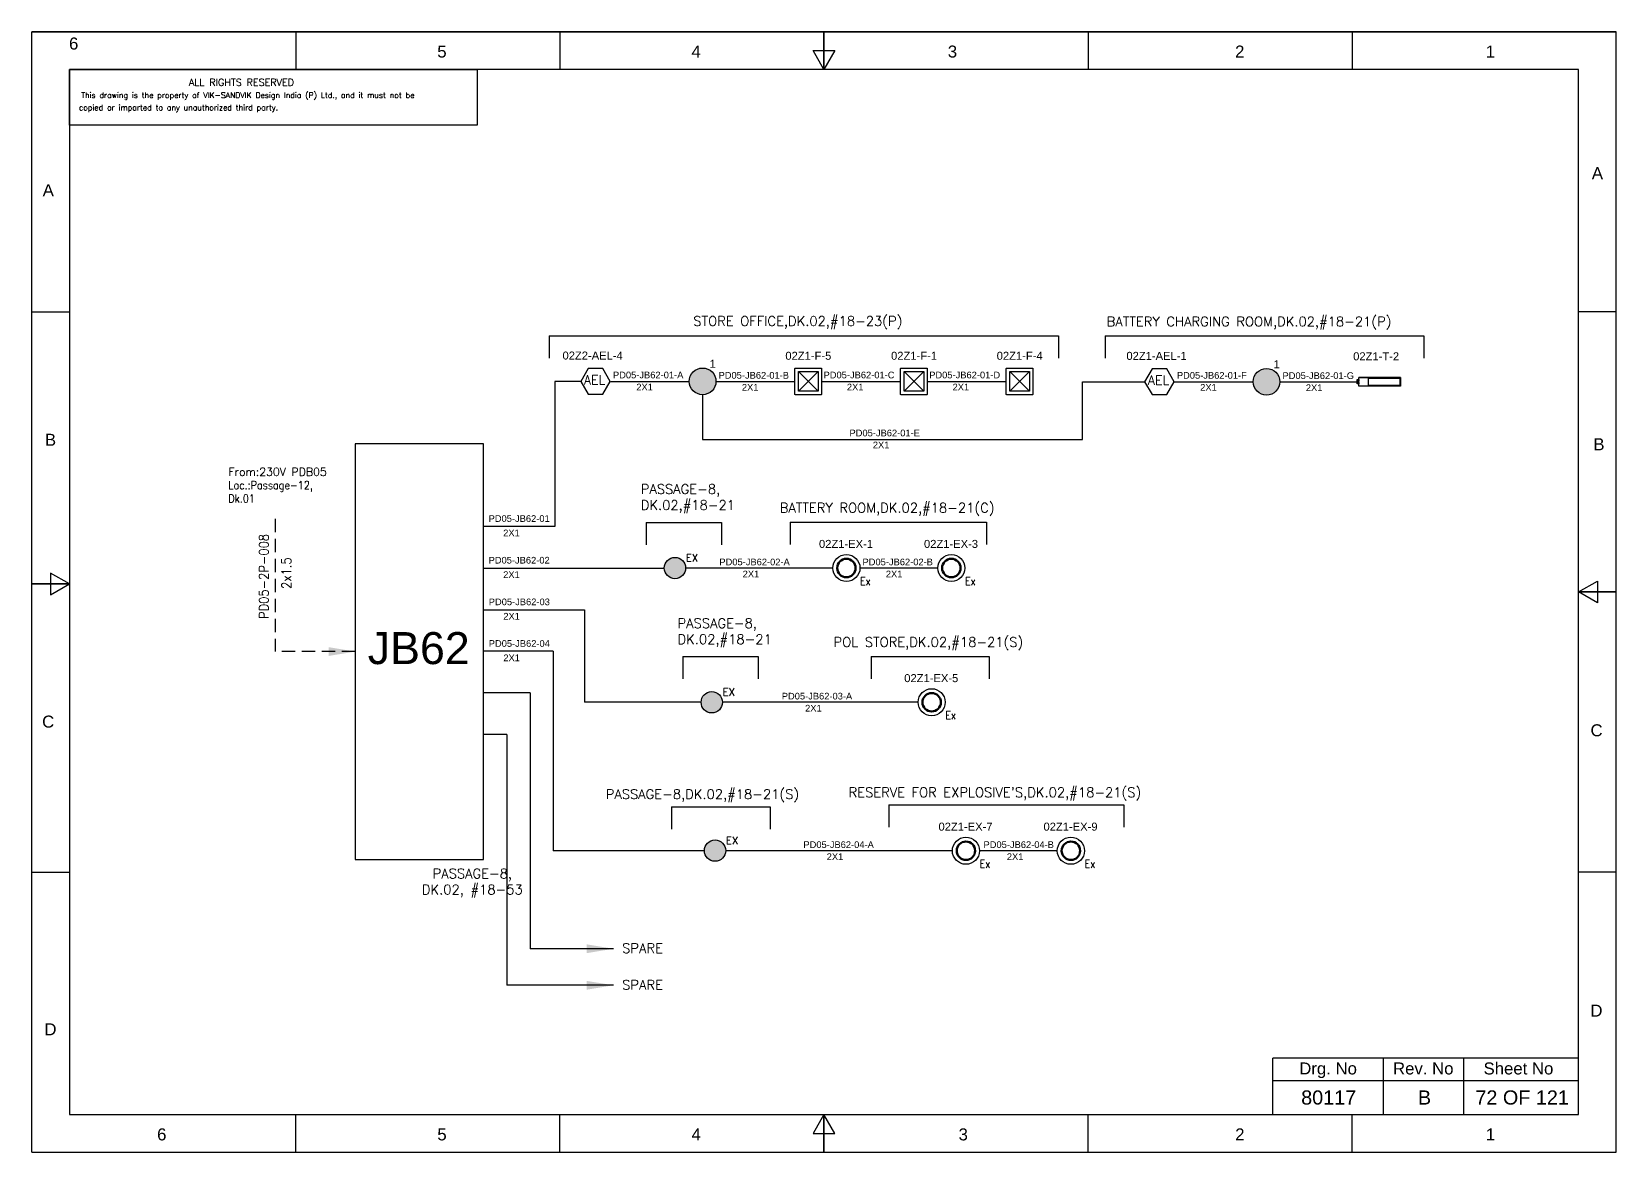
# Model space of a CAD drawing. Header units: inches. Extents: x -3311 to 1429, y -713 to 2436.
# Drawn here: x -1000.7 to -703.7, y 659.9 to 870 of the extents above; entities that cross this region are included whole.
import ezdxf
from ezdxf.enums import TextEntityAlignment as Align

# ---------------------------------------------------------------- set-up
doc = ezdxf.new("R2010")
doc.units = ezdxf.units.IN
doc.linetypes.add('HIDDEN', pattern=[0.375, 0.25, -0.125])
doc.linetypes.add('SOLID', pattern=[0])
for name, color, linetype, lineweight in [('ELEC_TXT-025', 1, 'Continuous', 25), ('HEL-025', 1, 'Continuous', 25), ('HEL-035', 2, 'Continuous', 35)]:
    doc.layers.add(name, color=color, linetype=linetype, lineweight=lineweight)
doc.layers.add('Fmount', color=7, linetype='Continuous')
doc.layers.add('LINE', color=3, linetype='SOLID')
doc.styles.add('_NORMAL', font='arial.ttf')
doc.styles.add('ROMANS', font='simplex.shx', dxfattribs={"width": 0.88})
doc.styles.get("Standard").update_dxf_attribs({"font": 'arial.ttf'})
doc.dimstyles.get("Standard").update_dxf_attribs({"dimtxt": 0.18, "dimasz": 0.18, "dimexe": 0.18, "dimexo": 0.0625, "dimgap": 0.09, "dimtad": 0, "dimtih": 1, "dimtoh": 1, "dimdec": 4, "dimzin": 0, "dimdsep": 46, "dimtxsty": 'Standard', "dimcen": 0.09, "dimadec": 0, "dimazin": 0, "dimtfac": 1, "dimtdec": 4, "dimtofl": 0, "dimtmove": 0, "dimatfit": 3, "dimfxl": 1, "dimtolj": 1, "dimtzin": 0, "dimarcsym": 0})

# ---------------------------------------------------------------- blocks, each defined once
blk = doc.blocks.new('fr')
at = {"color": 7, "linetype": 'Continuous'}
for p, q in [((33763.99, 4500.4), (33466.99, 4500.4)), ((33466.99, 4500.4), (33763.99, 4500.4)), ((33466.99, 4290.33), (33466.99, 4500.4)), ((33516.49, 4500.4), (33516.49, 4493.33)), ((33565.99, 4500.4), (33565.99, 4493.33)), ((33615.49, 4500.4), (33615.49, 4493.33)), ((33615.49, 4493.33), (33615.49, 4500.4)), ((33615.49, 4500.4), (33615.49, 4493.33)), ((33664.99, 4500.4), (33664.99, 4493.33)), ((33714.49, 4500.4), (33714.49, 4493.33)), ((33763.99, 4290.33), (33763.99, 4500.4)), ((33763.99, 4290.33), (33763.99, 4500.4)), ((33615.49, 4493.33), (33613.45, 4496.87)), ((33613.45, 4496.87), (33617.53, 4496.87)), ((33617.53, 4496.87), (33615.49, 4493.33)), ((33756.92, 4493.33), (33474.06, 4493.33)), ((33474.06, 4493.33), (33474.06, 4297.41)), ((33756.92, 4297.41), (33756.92, 4493.33)), ((33466.99, 4447.89), (33474.06, 4447.89)), ((33763.99, 4447.89), (33756.92, 4447.89)), ((33474.06, 4396.87), (33470.53, 4398.91)), ((33470.53, 4398.91), (33470.53, 4394.83)), ((33466.99, 4396.87), (33474.06, 4396.87)), ((33474.06, 4396.87), (33466.99, 4396.87)), ((33466.99, 4396.87), (33474.06, 4396.87)), ((33470.53, 4394.83), (33474.06, 4396.87)), ((33756.92, 4395.37), (33760.45, 4397.41)), ((33760.45, 4397.41), (33760.45, 4393.33)), ((33763.99, 4395.37), (33756.92, 4395.37)), ((33760.45, 4393.33), (33756.92, 4395.37)), ((33756.92, 4395.37), (33763.99, 4395.37)), ((33763.99, 4395.37), (33756.92, 4395.37)), ((33466.99, 4342.85), (33474.06, 4342.85)), ((33763.99, 4342.85), (33756.92, 4342.85)), ((33474.06, 4297.41), (33756.92, 4297.41)), ((33516.49, 4290.33), (33516.49, 4297.41)), ((33565.99, 4290.33), (33565.99, 4297.41)), ((33615.49, 4297.41), (33613.45, 4293.87)), ((33615.49, 4290.33), (33615.49, 4297.41)), ((33617.53, 4293.87), (33615.49, 4297.41)), ((33615.49, 4297.41), (33615.49, 4290.33)), ((33615.49, 4290.33), (33615.49, 4297.41)), ((33664.99, 4290.33), (33664.99, 4297.41)), ((33714.49, 4290.33), (33714.49, 4297.41)), ((33613.45, 4293.87), (33617.53, 4293.87)), ((33466.99, 4290.33), (33763.99, 4290.33)), ((33466.99, 4290.33), (33763.99, 4290.33))]:
    blk.add_line(p, q, dxfattribs=at)
at = {"color": 7, "style": '_NORMAL'}
for s, p in [('6', (33474.86, 4498.18)), ('5', (33543.88, 4496.68)), ('4', (33591.52, 4496.68)), ('3', (33639.57, 4496.68)), ('2', (33693.41, 4496.68)), ('1', (33740.39, 4496.68)), ('A', (33760.45, 4473.88)), ('A', (33470.1, 4470.68)), ('B', (33470.52, 4423.9)), ('B', (33760.74, 4423.06)), ('C', (33470.08, 4371.07)), ('C', (33760.29, 4369.44)), ('D', (33760.27, 4316.89)), ('D', (33470.51, 4313.39)), ('6', (33491.37, 4293.69)), ('5', (33543.89, 4293.69)), ('4', (33591.53, 4293.69)), ('3', (33641.59, 4293.69)), ('2', (33693.43, 4293.69)), ('1', (33740.41, 4293.69))]:
    blk.add_text(s, height=2.25, dxfattribs=at).set_placement(p, align=Align.MIDDLE_CENTER)
blk = doc.blocks.new('A$C4BAD7D21')
at = {"layer": 'HEL-025'}
blk.add_lwpolyline([(-34000, 0), (-34000, 2086), (-18714, 2086), (-18714, 0)], close=True, dxfattribs=at)
at = {"layer": 'HEL-025', "style": 'ROMANS'}
for s, p in [('This drawing is the property of VIK-SANDVIK Design India (P) Ltd., and it must not be', (-33558, 1016)), (' copied or imparted to any unauthorized third party.', (-33785, 550))]:
    blk.add_text(s, height=210, dxfattribs=at).set_placement(p)
at = {"layer": 'HEL-035', "style": 'ROMANS'}
blk.add_text('     ALL RIGHTS RESERVED', height=262.5, dxfattribs=at).set_placement((-30497, 1476))
blk = doc.blocks.new('LED FLUSH MOUNT')
for p, q in [((114818, 79432), (114604, 79219)), ((114604, 79432), (114818, 79219))]:
    blk.add_line(p, q)
blk.add_lwpolyline([(114572, 79470), (114850, 79470, -0.414214), (114856, 79464), (114856, 79186, -0.414214), (114850, 79180), (114572, 79180, -0.414214), (114566, 79186), (114566, 79464, -0.414214)], format="xyb", close=True)
blk.add_lwpolyline([(114604, 79432), (114818, 79432), (114818, 79219), (114604, 79219)], close=True)
blk = doc.blocks.new('LED Flush Mounted Light 22W')
blk.add_blockref('LED FLUSH MOUNT', (0, 0))
at = {"style": 'ROMANS', "width": 0.7}
blk.add_attdef('TAG_NO.:', (113905, 79579), '', height=250, dxfattribs=at)
blk = doc.blocks.new('FIXED_KEY_SWITCH')
h = blk.add_hatch(color=1)
h.dxf.hatch_style = 1
edge = h.paths.add_edge_path()
edge.add_arc((848.13, 1737.46), 2.5, 0, 360)
at = {"color": 1}
blk.add_circle((848.13, 1737.46), 2.5, dxfattribs=at)
at = {"color": 7, "insert": (849.44, 1741.5), "char_height": 1.5, "attachment_point": 1, "style": '_NORMAL'}
blk.add_mtext_dynamic_manual_height_columns('1', width=1.5, gutter_width=7.5, heights=[0], dxfattribs=at)
blk = doc.blocks.new('SWT')
blk.add_blockref('FIXED_KEY_SWITCH', (0, 0))
blk.add_attdef('TAG_NO', (844.55, 1741.11), '', height=1.5)
blk = doc.blocks.new('AEL')
at = {"color": 4}
blk.add_lwpolyline([(989.98, -190.09), (992.75, -190.09), (994.14, -187.69), (992.75, -185.28), (989.98, -185.28), (988.59, -187.69)], close=True, dxfattribs=at)
at = {"color": 4, "style": 'ROMANS'}
blk.add_text('AEL', height=1.725, dxfattribs=at).set_placement((989.2, -188.27))
blk = doc.blocks.new('AEL_L')
blk.add_blockref('AEL', (0, 0))
blk.add_attdef('TAG_NO', (986.55, -183.59), '', height=1.5)
blk = doc.blocks.new('2A')
at = {"color": 7, "lineweight": -3, "ltscale": 2.5}
blk.add_line((790.02, 1997.62, -0.03), (782.23, 1997.62, -0.03), dxfattribs=at)
at = {"color": 7, "lineweight": -3, "ltscale": 2.5, "elevation": -0.03}
for points in [[(781.91, 1997.21), (782.23, 1997.21), (782.23, 1996.94), (781.91, 1996.94)], [(781.91, 1996.7), (782.23, 1996.7), (782.23, 1996.44), (781.91, 1996.44)], [(782.23, 1997.62), (790.02, 1997.62), (790.02, 1996.02), (782.23, 1996.02)], [(784.03, 1997.5), (789.88, 1997.5), (789.88, 1996.14), (784.03, 1996.14)]]:
    blk.add_lwpolyline(points, close=True, dxfattribs=at)
blk = doc.blocks.new('LED TUBE LIGHT 30W')
blk.add_blockref('2A', (179.91, -357.89))
blk.add_attdef('TAG_NO.', (962.52, 1642.97), '', height=1.5)
blk = doc.blocks.new('4')
blk.add_circle((514.17, -147.17), 2.54)
at = {"lineweight": 50}
blk.add_circle((514.17, -147.17), 1.73, dxfattribs=at)
at = {"style": 'ROMANS', "width": 0.88}
blk.add_text('Ex', height=1.5, dxfattribs=at).set_placement((516.72, -150.36))
blk = doc.blocks.new('LED EXPLOSION PROOF LIGHT 15W')
blk.add_blockref('4', (0, 0))
blk.add_attdef('TAG_NO', (509.37, -143.46), '', height=1.5)
blk = doc.blocks.new('EX_PROOF_SWITCH')
h = blk.add_hatch(color=1)
h.dxf.hatch_style = 1
edge = h.paths.add_edge_path()
edge.add_arc((2067.16, 3666.55), 2, 0, 360)
at = {"color": 1}
blk.add_circle((2067.16, 3666.55), 2, dxfattribs=at)
at = {"color": 1, "style": 'ROMANS'}
blk.add_text('EX', height=1.4, dxfattribs=at).set_placement((2069.19, 3668.46), align=Align.MIDDLE_LEFT)

msp = doc.modelspace()

# ---------------------------------------------------------------- linework, layer by layer
for p, q in [((-903.68, 813, -0.05), (-808.23, 813, -0.05)), ((-799.46, 812.99, -0.05), (-739.77, 812.99, -0.05)), ((-902.61, 804.46), (-902.61, 777.28)), ((-897.78, 804.46), (-902.61, 804.46)), ((-803.75, 804.39), (-792.08, 804.39)), ((-885.51, 778.02, -0.05), (-871.41, 778.02, -0.05)), ((-858.53, 778.06, -0.05), (-821.72, 778.06, -0.05)), ((-850.52, 769.47), (-878.11, 769.47)), ((-830.85, 769.47), (-845.45, 769.47)), ((-897.04, 761.66), (-897.04, 744.31)), ((-902.96, 753.86), (-916.02, 753.86)), ((-902.96, 753.86), (-902.96, 716.48)), ((-878.61, 752.86, -0.11), (-864.51, 752.86, -0.11)), ((-843.33, 752.9, -0.11), (-821.24, 752.9, -0.11)), ((-907.28, 746.06), (-916.02, 746.06)), ((-907.28, 746.06), (-907.28, 698.1)), ((-875.21, 744.31, -0.05), (-897.04, 744.31, -0.05)), ((-834.54, 744.31, -0.05), (-871.21, 744.31, -0.05)), ((-911.6, 738.26), (-916.02, 738.26)), ((-911.6, 738.26), (-911.6, 691.25)), ((-880.78, 724.72), (-862.26, 724.72)), ((-840.03, 725.07), (-796.01, 725.07)), ((-874.59, 716.48, 0.05), (-902.96, 716.48, 0.05)), ((-828.12, 716.47, 0.05), (-870.59, 716.48, 0.05)), ((-808.45, 716.47, 0.05), (-823.05, 716.47, 0.05))]:
    msp.add_line(p, q)
at = {"color": 7, "linetype": 'Continuous'}
for p, q in [((-710.75, 677.61), (-768.07, 677.61)), ((-768.07, 667.01), (-768.07, 677.61)), ((-747.3, 667.01), (-747.3, 677.61)), ((-732.28, 667.01), (-732.28, 677.61)), ((-768.07, 673.43), (-710.75, 673.43))]:
    msp.add_line(p, q, dxfattribs=at)
msp.add_lwpolyline([(-916.02, 792.76), (-940.02, 792.76), (-940.02, 714.86), (-916.02, 714.86)], close=True)
at = {"linetype": 'HIDDEN', "ltscale": 10}
msp.add_lwpolyline([(-955.02, 778.69), (-955.02, 753.81)], dxfattribs=at)
at = {"layer": 'LINE', "color": 0}
for p, q in [((-903.68, 813, -0.05), (-903.68, 808.82, -0.05)), ((-808.23, 813, -0.05), (-808.23, 808.82, -0.05)), ((-799.46, 812.99, -0.05), (-799.46, 808.8, -0.05)), ((-739.77, 812.99, -0.05), (-739.77, 808.8, -0.05)), ((-892.22, 804.46), (-877.43, 804.46)), ((-872.43, 804.46), (-857.63, 804.46)), ((-852.62, 804.46), (-837.83, 804.46)), ((-832.82, 804.46), (-818.02, 804.46)), ((-786.53, 804.39), (-771.73, 804.39)), ((-766.73, 804.39), (-751.94, 804.39)), ((-902.61, 777.28), (-916.02, 777.28)), ((-885.51, 778.02, -0.05), (-885.51, 773.83, -0.05)), ((-871.41, 778.02, -0.05), (-871.41, 773.83, -0.05)), ((-858.53, 778.06, -0.05), (-858.53, 773.87, -0.05)), ((-821.72, 778.06, -0.05), (-821.72, 773.87, -0.05)), ((-916.02, 769.47), (-882.11, 769.47)), ((-915.99, 761.66), (-897.04, 761.66)), ((-878.61, 752.86, -0.11), (-878.61, 748.67, -0.11)), ((-864.51, 752.86, -0.11), (-864.51, 748.67, -0.11)), ((-843.33, 752.9, -0.11), (-843.33, 748.72, -0.11)), ((-821.24, 752.9, -0.11), (-821.24, 748.72, -0.11)), ((-880.78, 724.72), (-880.78, 720.53)), ((-862.26, 724.72), (-862.26, 720.53)), ((-840.03, 725.07), (-840.03, 720.88)), ((-796.01, 725.07), (-796.01, 720.88))]:
    msp.add_line(p, q, dxfattribs=at)
at = {"layer": 'LINE', "color": 7}
for p, q in [((-874.93, 801.96), (-874.93, 793.59)), ((-803.75, 793.59), (-803.75, 804.39)), ((-874.93, 793.59), (-803.75, 793.59))]:
    msp.add_line(p, q, dxfattribs=at)

# ---------------------------------------------------------------- block references
for name, p in [('fr', (-34467.67, -3630.39)), ('SWT', (-1723.06, -933)), ('SWT', (-1617.36, -933.07))]:
    msp.add_blockref(name, p)
ref = msp.add_blockref('AEL_L', (-1886.37, 992.14))
ref.add_attrib('TAG_NO', '02Z2-AEL-4', (-901.19, 808.55), dxfattribs={"color": 4, "height": 1.5})
ref = msp.add_blockref('AEL_L', (-1780.67, 992.08))
ref.add_attrib('TAG_NO', '02Z1-AEL-1', (-795.5, 808.49), dxfattribs={"color": 4, "height": 1.5})
ref = msp.add_blockref('LED TUBE LIGHT 30W', (-1714.07, -834.54, 0.03))
ref.add_attrib('TAG_NO.', '02Z1-T-2', (-753, 808.41, 0.03), dxfattribs={"height": 1.5})
ref = msp.add_blockref('LED EXPLOSION PROOF LIGHT 15W', (-1362.15, 916.64))
ref.add_attrib('TAG_NO', '02Z1-EX-1', (-853.12, 773.24), dxfattribs={"height": 1.5})
ref = msp.add_blockref('LED EXPLOSION PROOF LIGHT 15W', (-1342.48, 916.64))
ref.add_attrib('TAG_NO', '02Z1-EX-3', (-833.44, 773.24), dxfattribs={"height": 1.5})
ref = msp.add_blockref('LED EXPLOSION PROOF LIGHT 15W', (-1346.17, 891.48, -0.05))
ref.add_attrib('TAG_NO', '02Z1-EX-5', (-837.14, 748.08, -0.05), dxfattribs={"height": 1.5})
ref = msp.add_blockref('LED EXPLOSION PROOF LIGHT 15W', (-1339.75, 863.64, 0.05))
ref.add_attrib('TAG_NO', '02Z1-EX-7', (-830.72, 720.24, 0.05), dxfattribs={"height": 1.5})
ref = msp.add_blockref('LED EXPLOSION PROOF LIGHT 15W', (-1320.08, 863.64, 0.05))
ref.add_attrib('TAG_NO', '02Z1-EX-9', (-811.04, 720.24, 0.05), dxfattribs={"height": 1.5})
at = {"layer": 'ELEC_TXT-025', "color": 0, "xscale": 0.005, "yscale": 0.005, "zscale": 0.005}
msp.add_blockref('A$C4BAD7D21', (-823.61, 852.51), dxfattribs=at)
at = {"layer": 'Fmount'}
ref = msp.add_blockref('LED Flush Mounted Light 22W', (-2837.33, -566.29), dxfattribs=dict(at, xscale=0.01728, yscale=0.01728, zscale=0.01728))
ref.add_attrib('TAG_NO.:', '02Z1-F-5', dxfattribs={"layer": '0', "height": 1.5}).set_placement((-859.42, 808.06), align=Align.BOTTOM_LEFT)
ref = msp.add_blockref('LED Flush Mounted Light 22W', (-2817.53, -566.29), dxfattribs=dict(at, xscale=0.01728, yscale=0.01728, zscale=0.01728))
ref.add_attrib('TAG_NO.:', '02Z1-F-1', dxfattribs={"layer": '0', "height": 1.5}).set_placement((-839.61, 808.06), align=Align.BOTTOM_LEFT)
ref = msp.add_blockref('LED Flush Mounted Light 22W', (-2797.72, -566.29), dxfattribs=dict(at, xscale=0.01728, yscale=0.01728, zscale=0.01728))
ref.add_attrib('TAG_NO.:', '02Z1-F-4', dxfattribs={"layer": '0', "height": 1.5}).set_placement((-819.81, 808.06), align=Align.BOTTOM_LEFT)
at = {"layer": 'LINE', "color": 7}
for p in [(-2947.27, -2897.08), (-2940.37, -2922.24, -0.05), (-2939.76, -2950.06, 0.05)]:
    msp.add_blockref('EX_PROOF_SWITCH', p, dxfattribs=at)

# ---------------------------------------------------------------- texts
at = {"color": 7}
for s, p in [('PD05-JB62-01-A', (-891.73, 805.03)), ('PD05-JB62-01-B', (-871.94, 804.97, -0.03)), ('PD05-JB62-01-C', (-852.26, 805.03, -0.03)), ('PD05-JB62-01-D', (-832.46, 805.03, -0.03)), ('PD05-JB62-01-F', (-786.04, 804.96)), ('PD05-JB62-01-G', (-766.24, 804.91, -0.03)), ('2X1', (-887.36, 802.77)), ('2X1', (-867.57, 802.72, -0.03)), ('2X1', (-847.89, 802.77)), ('2X1', (-828.08, 802.77)), ('2X1', (-781.67, 802.71)), ('2X1', (-761.87, 802.65, -0.03)), ('PD05-JB62-01-E', (-847.4, 794.16, -0.03)), ('2X1', (-843.03, 791.91)), ('PD05-JB62-01', (-915.04, 778.12)), ('2X1', (-912.31, 775.43)), ('PD05-JB62-02', (-915.04, 770.31)), ('PD05-JB62-02-A', (-871.79, 769.98, -0.03)), ('PD05-JB62-02-B', (-844.96, 769.98, -0.03)), ('2X1', (-912.31, 767.61)), ('2X1', (-867.42, 767.73, -0.03)), ('2X1', (-840.59, 767.73, -0.03)), ('PD05-JB62-03', (-915.01, 762.5)), ('2X1', (-912.28, 759.81)), ('PD05-JB62-04', (-915.01, 754.7)), ('2X1', (-912.28, 752.01)), ('PD05-JB62-03-A', (-860.09, 744.83, -0.08)), ('2X1', (-855.72, 742.57, -0.08)), ('PD05-JB62-04-A', (-856.04, 716.99, 0.03)), ('2X1', (-851.67, 714.74, 0.03)), ('PD05-JB62-04-B', (-822.28, 716.99, 0.03)), ('2X1', (-817.91, 714.74, 0.03))]:
    msp.add_text(s, height=1.25, dxfattribs=at).set_placement(p)
at = {"color": 7, "lineweight": 30}
msp.add_text('JB62 ', height=6, dxfattribs=at).set_placement((-926.97, 754.46), align=Align.MIDDLE_CENTER)
at = {"color": 7}
for s, height, p in [('Drg. No', 2.246, (-757.7, 675.66)), ('Rev. No', 2.246, (-739.86, 675.66)), ('Sheet No', 2.246, (-722.02, 675.66)), ('80117', 2.653, (-757.59, 670.22)), ('B', 2.65, (-739.62, 670.22)), ('72 OF 121', 2.653, (-721.33, 670.22))]:
    msp.add_text(s, height=height, dxfattribs=at).set_placement(p, align=Align.MIDDLE_CENTER)
at = {"color": 7, "char_height": 1.8, "attachment_point": 1, "style": '_NORMAL'}
for s, insert, width in [('{\\Fromans|c0;\\C2;STORE OFFICE,DK.02,#18-23(P)}', (-876.67, 816.66, 0.22), 107.6365), ('{\\Fromans|c0;\\C2;BATTERY CHARGING ROOM,DK.02,#18-21(P)}', (-799.2, 816.58, 0.22), 74.1776), ('{\\Fromans|c0;\\C2;PASSAGE-8,\\PDK.02,#18-21}', (-886.53, 785.18, 0.22), 40.2117), ('{\\Fromans|c0;\\C2;BATTERY ROOM,DK.02,#18-21(C)}', (-860.48, 781.66, 0.22), 74.1776), ('{\\Fromans|c0;\\C2;PASSAGE-8,\\PDK.02,#18-21}', (-879.63, 760.02, 0.16), 40.2117), ('{\\Fromans|c0;\\C2;POL STORE,DK.02,#18-21(S)}', (-850.39, 756.5, 0.16), 74.1776), ('{\\Fromans|c0;\\C2;PASSAGE-8,DK.02,#18-21(S)}', (-893.09, 727.98, 0.27), 74.1776), ("{\\Fromans|c0;\\C2;RESERVE FOR EXPLOSIVE'S,DK.02,#18-21(S)}", (-847.56, 728.32, 0.27), 74.1776), ('{\\Fromans|c0;\\C2;SPARE}', (-890.02, 699.1), 8.1658), ('{\\Fromans|c0;\\C2;SPARE}', (-890.02, 692.24), 8.1658)]:
    msp.add_mtext(s, dxfattribs=dict(at, insert=insert, width=width))
at = {"color": 7, "insert": (-963.82, 788.25), "char_height": 1.5, "width": 36.8884, "attachment_point": 1}
msp.add_mtext('{\\Fromans|c0;\\C2;From:230V PDB05 \\P\\Fsimplex|c0;\\W0.88;Loc.:Passage-12,      \\PDk.01}', dxfattribs=at)
at = {"color": 7, "insert": (-958.07, 759.91), "char_height": 1.8, "width": 17.1296, "attachment_point": 1, "rotation": 90, "style": '_NORMAL'}
msp.add_mtext('{\\Fromans|c0;\\W0.88;PD05-2P-008}', dxfattribs=at)
at = {"color": 7, "insert": (-953.85, 765.56), "char_height": 1.8, "attachment_point": 1, "rotation": 90, "style": '_NORMAL'}
msp.add_mtext('{\\Fsimplex|c0;\\W0.88;2x1.5}', dxfattribs=at)
at = {"color": 7, "insert": (-927.54, 713.1), "char_height": 1.8, "attachment_point": 1, "style": '_NORMAL'}
msp.add_mtext('\\pxqc;{\\Fromans|c0;\\C2;PASSAGE-8, \\PDK.02, #18-53}', dxfattribs=at)

# ---------------------------------------------------------------- leaders
at = {"linetype": 'HIDDEN', "ltscale": 10}
msp.add_leader([(-940.02, 753.81), (-955.02, 753.81)], dimstyle='Standard', override={"dimasz": 5, "dimarcsym": 1}, dxfattribs=at)
for points in [[(-891.64, 698.1), (-907.28, 698.1)], [(-891.64, 691.25), (-911.6, 691.25)]]:
    msp.add_leader(points, dimstyle='Standard', override={"dimasz": 5, "dimarcsym": 1})

doc.saveas('drawing.dxf')
